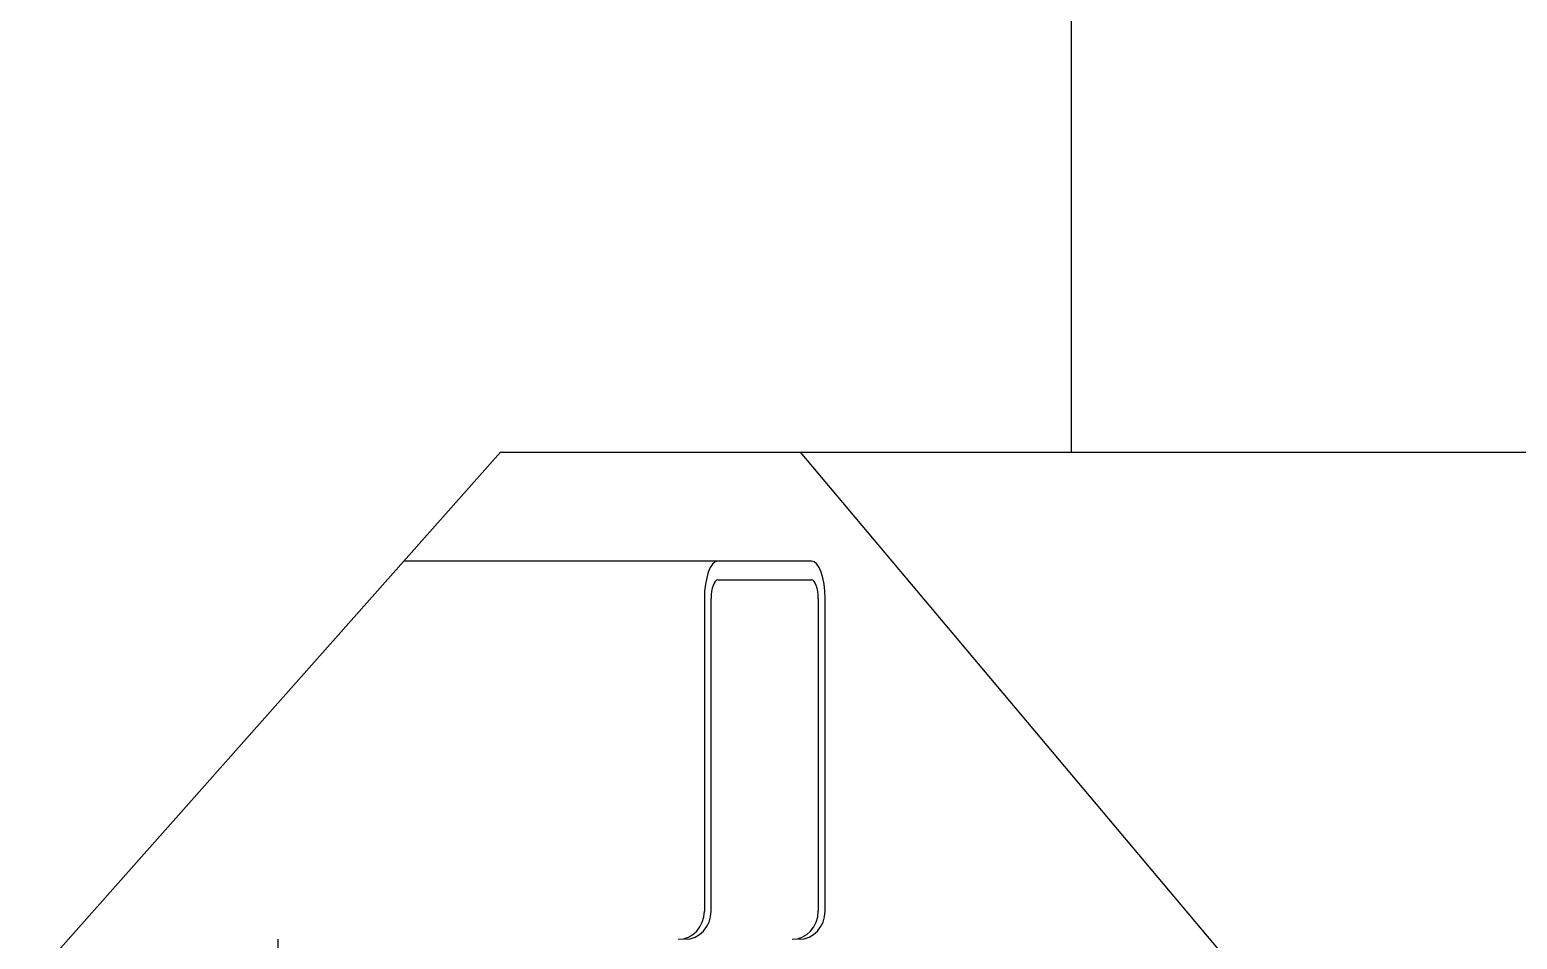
# Model space of a CAD drawing. Header units: millimetres. Extents: x -4172 to 126100, y -2 to 142133.
# Drawn here: x 65822.6 to 66298.6, y 44196.7 to 44487.8 of the extents above; entities that cross this region are included whole.
import ezdxf

# ---------------------------------------------------------------- set-up
doc = ezdxf.new("R2010")
doc.units = ezdxf.units.MM
doc.header["$LTSCALE"] = 100
doc.layers.add('Visible', color=7, linetype='Continuous', lineweight=25)

msp = doc.modelspace()

# ---------------------------------------------------------------- linework, layer by layer
at = {"layer": 'Visible'}
for p, q in [((66155.89, 44352.58), (66155.89, 48877.58)), ((65706.94, 44052.58), (65973.27, 44352.58)), ((65973.27, 44352.58), (66155.89, 44352.58)), ((66321.66, 44052.58), (66069.23, 44352.58)), ((66155.89, 44352.58), (66319.46, 44352.58)), ((66042.8, 44317.73), (65942.33, 44317.73)), ((66072.76, 44317.73), (66042.8, 44317.73)), ((66042.8, 44311.73), (66072.76, 44311.73)), ((66038.47, 44305.73), (66038.47, 44205.73)), ((66040.64, 44205.73), (66040.64, 44305.73)), ((66074.92, 44305.73), (66074.92, 44205.73)), ((66077.09, 44205.73), (66077.09, 44305.73)), ((65902.07, 44190.73), (65902.07, 44196.73))]:
    msp.add_line(p, q, dxfattribs=at)
for centre, major_axis, ratio, start_param, end_param in [((66042.8, 44305.73), (0, 12), 0.360925, 0, 1.570796), ((66072.76, 44305.73), (0, 12), 0.360925, 4.712389, 6.283185), ((66042.8, 44305.73), (0, 6), 0.360925, 0, 1.570796), ((66072.76, 44305.73), (0, 6), 0.360925, 4.712389, 6.283185), ((66030.08, 44205.73), (0, -9), 0.932595, 0, 1.570796), ((66032.24, 44205.73), (0, -9), 0.932595, 0, 1.570796), ((66066.53, 44205.73), (0, -9), 0.932595, 0, 1.570796), ((66068.7, 44205.73), (0, -9), 0.932595, 0, 1.570796)]:
    msp.add_ellipse(centre, major_axis=major_axis, ratio=ratio, start_param=start_param, end_param=end_param, dxfattribs=at)

doc.saveas('drawing.dxf')
